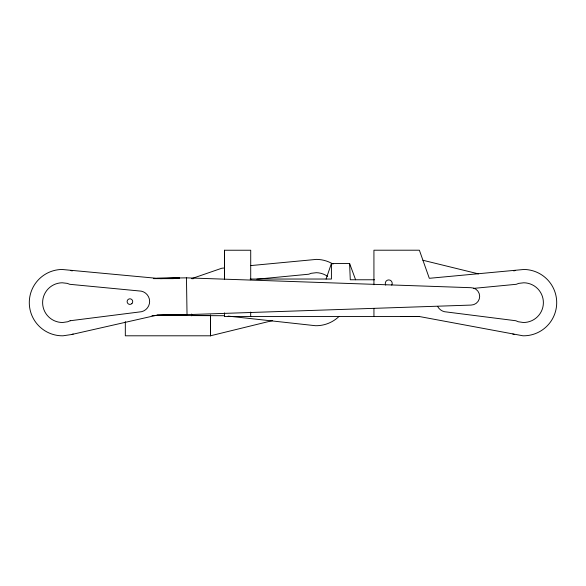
<?xml version="1.0" encoding="UTF-8"?>
<svg xmlns="http://www.w3.org/2000/svg" width="586" height="586" viewBox="0 0 586 586"><rect width="100%" height="100%" fill="white"/><g stroke="black" fill="none" stroke-linecap="round" stroke-linejoin="round"><path stroke-width="0.88" d="M125.331 321.589L125.323 335.8L210.44 335.8L272.644 320.571M191.717 315.832L191.717 314.015M224.497 278.885L224.504 250.237L250.72 250.237L250.713 279.771L250.698 279.039M250.691 316.565L250.698 312.074M326.094 279.039L331.42 263.458L349.6 263.458L355.599 279.771M71.543 334.533L157.253 315.092L187.029 314.638L471.1 305.079A8.695 8.695 0 0 0 479.663 296.252A8.695 8.695 0 0 0 470.836 287.697L186.465 277.852L156.689 278.306L61.962 269.465A33.168 33.168 0 0 0 29.3 303.138A33.168 33.168 0 0 0 62.973 335.8L71.543 334.533A33.168 33.168 0 0 0 73.191 334.02M191.717 315.415L210.44 315.422L210.44 335.8L210.44 314.924M373.934 284.752L373.927 250.215L419.378 250.207L429.311 278.306L524.038 269.465A33.168 33.168 0 0 1 556.7 303.138A33.168 33.168 0 0 1 523.027 335.8L419.415 316.535L224.497 316.565L224.497 312.909M256.873 279.185L308.8 274.211L311.188 273.296L316.337 272.695A19.851 19.851 0 0 1 327.662 276.46M473.488 288.393L516.303 284.298L518.691 283.375L523.84 282.782A19.851 19.851 0 0 1 543.383 302.933A19.851 19.851 0 0 1 523.232 322.483L518.28 321.751L515.834 320.747L446.744 311.994A10.533 10.533 0 0 1 437.705 306.588M224.526 267.978L221.808 268.227L191.673 278.636L193.461 278.636L191.717 278.621M250.815 265.583L316.535 259.378A33.168 33.168 0 0 1 333.053 264.081M160.432 278.658L179.536 277.984L156.689 278.306M151.957 315.686L180.092 314.77L167.332 314.631M400.758 316.565L419.43 316.55L416.031 316.557M157.253 315.092L187.029 314.638L186.465 277.852M153.503 278.636L173.493 278.636M250.127 279.039L331.42 279.031L331.42 263.458M374.52 279.771L350.281 279.771L349.6 263.458M155.312 315.422L224.526 315.722M228.144 316.11L315.524 325.713A33.168 33.168 0 0 0 339.126 316.359M422.931 260.265L478.469 273.882M373.941 308.382L373.941 316.557M224.497 250.229L224.504 279.31M514.457 334.533A33.168 33.168 0 0 1 512.809 334.02M513.775 270.93A33.168 33.168 0 0 1 515.438 270.461M385.735 285.126A3.479 3.479 0 0 1 388.745 279.91A3.479 3.479 0 0 1 391.756 285.126M70.562 270.461A33.168 33.168 0 0 1 72.225 270.93M131.909 303.533L131.337 303.988A2.784 2.784 0 0 1 128.561 304.031L127.975 303.599A2.784 2.784 0 0 1 127.916 299.666A2.784 2.784 0 0 1 131.85 299.6A2.784 2.784 0 0 1 131.909 303.533M70.166 320.747L67.72 321.751L62.768 322.483A19.851 19.851 0 0 1 42.617 302.933A19.851 19.851 0 0 1 62.16 282.782L67.309 283.375L69.697 284.298L138.933 290.927A10.533 10.533 0 0 1 149.628 301.299A10.533 10.533 0 0 1 139.256 311.994L70.166 320.747"/></g></svg>
